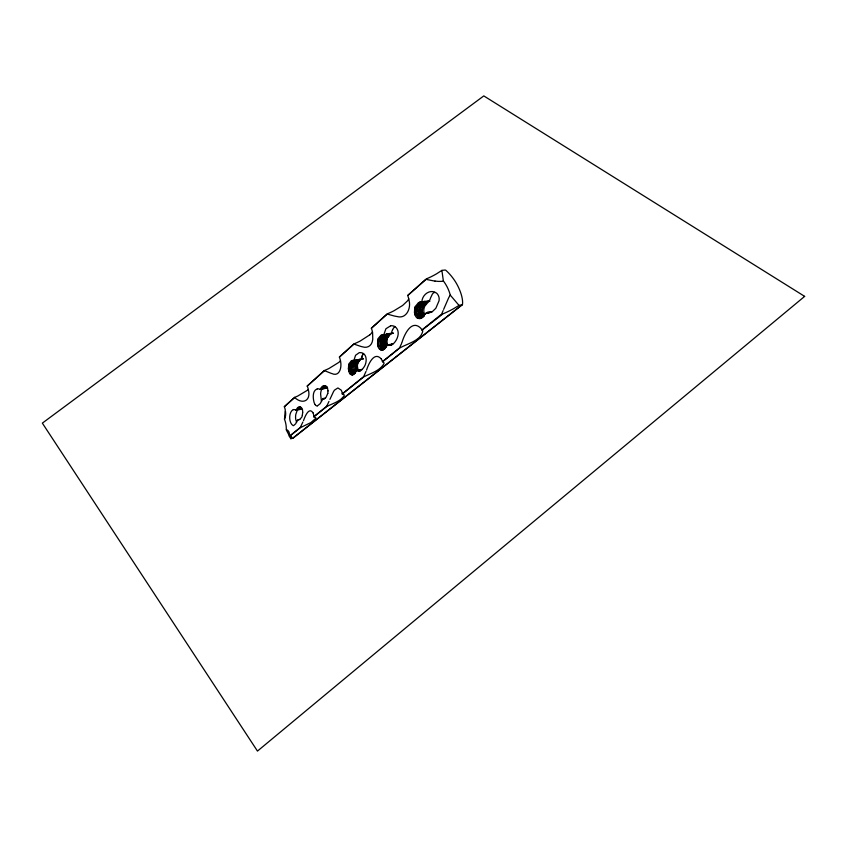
<?xml version="1.0" encoding="UTF-8"?>
<svg xmlns="http://www.w3.org/2000/svg" width="847" height="847" viewBox="0 0 847 847"><rect width="100%" height="100%" fill="white"/><g stroke="black" fill="none" stroke-linecap="round" stroke-linejoin="round"><path stroke-width="1.27" d="M351.389 360.822A3.526 2.583 -28.3 0 1 353.919 360.399L355.56 355.285L359.202 352.701A4.627 3.367 -27.8 0 1 359.943 352.585C367.662 352.437 367.407 363.321 363.479 367.757A8.258 6.056 -28.2 0 1 359.901 371.177M378.048 346.677L377.878 345.894A6.321 4.606 -26.4 0 1 377.826 345.438L377.646 344.358A3.875 2.827 -26.5 0 1 377.54 344.083L377.836 338.906L380.928 335.285A4.246 3.081 -26.4 0 1 383.839 334.629L385.914 328.763L390.531 325.873M302.654 412.574L302.612 413.008A28.883 21.122 -33 0 1 302.39 414.607L302.315 414.977M417.74 310.701L417.793 310.182A14.875 10.746 -23.6 0 1 418.736 307.08M328.011 390.891L327.418 387.513L325.206 385.798A3.78 2.774 -30.3 0 0 324.507 385.65M420.959 309.6L420.895 310.108A16.591 11.985 -23.3 0 0 421.065 313.083L422.632 316.09M385.946 334.427L386.073 334.703A3.663 2.657 -26.3 0 0 384.856 334.777A3.875 2.816 -26.3 0 0 383.299 335.391L379.996 339.605A14.219 10.376 -26 0 0 379.255 342.019L379.191 342.495A16.866 12.313 -25.8 0 0 379.361 345.745L381.891 349.398A4.002 2.933 -26.5 0 0 383.204 349.705M390.033 333.443L386.348 334.459A3.875 2.816 -26.2 0 0 384.665 335.137L381.372 339.372A14.166 10.344 -25.9 0 0 380.727 341.722L380.663 342.209A16.845 12.303 -25.8 0 0 380.843 345.449L382.039 347.937M380.822 341.669L380.758 342.146A16.855 12.313 -25.8 0 0 380.917 345.396L381.828 347.651A5.993 4.383 -26.3 0 0 383.935 349.324M307.281 386.116A33.478 24.267 -32.4 0 1 308.361 389.832C311.198 400.419 302.93 405.088 294.629 397.518L284.317 406.793A31.117 22.594 -33.8 0 1 285.27 409.895L284.486 419.17A10.355 7.57 -33.1 0 0 285.386 416.343M351.441 367.058L351.494 366.603A13.796 10.143 -27.8 0 1 351.96 364.792M350.171 366.846L350.107 367.302A17.088 12.567 -27.7 0 0 350.182 370.393L351.082 372.902A7.517 5.527 -28.2 0 0 351.441 373.379L352.934 374.363A3.155 2.319 -28.4 0 0 353.453 374.448M351.59 366.539L351.526 366.995A17.046 12.546 -27.7 0 0 351.526 370.139L352.5 372.574M352.934 366.687L352.998 366.232A13.743 10.1 -27.7 0 1 353.453 364.464L356.513 360.293A3.684 2.7 -28 0 1 356.809 360.134L356.958 360.07A3.219 2.361 -28.1 0 1 357.498 360.123L357.36 359.827M354.342 366.38L354.491 365.481A13.573 9.984 -27.7 0 1 354.861 364.157L357.932 359.986A3.568 2.615 -28 0 1 358.228 359.837L358.376 359.763A3.282 2.403 -28 0 1 358.927 359.827L359.34 359.689M285.45 416.3L285.524 415.803A23.674 17.226 -33.5 0 0 285.651 413.124L285.534 411.504M302.252 415.316L302.178 415.761A10.27 7.623 -31.6 0 0 302.125 416.142L302.072 416.491A2.054 1.525 -32.1 0 1 301.945 416.872L300.367 418.81M327.778 393.453L326.01 397.402L323.374 399.265M324.496 398.566A2.213 1.641 -30.5 0 1 323.247 398.439L320.113 403.723L317.551 405.766M391.441 344.253L391.187 344.962A12.334 8.989 -26.6 0 1 391.049 345.301L387.365 345.036A7.644 5.569 -26.6 0 1 386.306 346.645L385.808 347.355M388.455 344.793L388.222 345.47M427.502 312.448L427.322 312.945M429.058 312.215L428.963 312.151A1.938 1.398 -23.8 0 1 427.608 312.183M429.027 312.331L428.571 313.062A5.146 3.716 -23.7 0 1 426.39 312.607A10.693 7.708 -24.3 0 1 425.808 313.581A6.638 4.796 -24.2 0 1 425.152 314.428M298.631 409.842L298.97 409.006A5.696 4.203 -31.7 0 1 300.209 407.079M299.87 409.546L300.177 408.773A6.818 5.029 -31.6 0 1 300.981 407.386L302.421 409.26L302.728 412.066A4.51 3.324 -32 0 1 302.665 412.436M293.644 425.575L295.804 423.659L296.45 421.647A19.545 14.515 -31.4 0 1 295.847 414.236L297.593 409.376A7.919 5.844 -31.7 0 1 297.9 408.773L299.573 406.941L298.006 408.593A7.612 5.611 -31.7 0 0 297.593 409.387L297.488 409.62M321.564 389.334L323.353 388.106A6.067 4.468 -30 0 1 325.015 385.724A6.067 4.468 -30 0 0 323.406 388.106M423.987 302.527L420.144 307.302A14.907 10.767 -23.5 0 0 419.424 309.854L419.36 310.373A16.718 12.08 -23.4 0 0 419.54 313.348L421.086 316.376A7.083 5.124 -23.9 0 0 422.6 317.35A6.988 5.05 -23.9 0 1 421.023 316.418L419.466 313.401A16.601 11.996 -23.4 0 1 419.329 309.917A14.854 10.725 -23.5 0 1 420.25 306.868L423.871 302.57A4.966 3.568 -23.8 0 1 426.316 301.627A4.563 3.282 -23.8 0 1 427.301 301.553L428.222 300.823M322.887 388.995L323.279 388.148M424.305 302.051L425.13 301.331M425.85 301.797L426.676 301.077M353.411 374.469L351.261 373.273L350.107 370.446A17.078 12.567 -27.7 0 1 350.023 367.365L350.086 366.91A13.817 10.153 -27.9 0 1 350.542 365.099L353.58 360.907A3.144 2.297 -28.2 0 1 354.787 360.441L355.486 360.049M351.939 364.824L354.988 360.621A3.727 2.732 -28.1 0 1 355.391 360.409L355.369 360.451M420.027 318.451C413.41 315.539 416.036 304.888 421.668 302.39A4.51 3.24 -24 0 1 422.653 302.315L423.585 301.585M428.931 301.288L430.149 299.192A17.363 12.493 -22.8 0 1 431.377 296.249C434.267 287.758 440.08 295.349 439.095 300.24A19.47 13.954 -24 0 1 439.011 300.876L435.877 308.16A17.395 12.472 -24 0 1 435.676 308.424L432.277 311.707L428.667 313.062M350.616 365.078L353.686 360.875A3.187 2.329 -28.2 0 1 354.787 360.441L354.724 360.716A3.081 2.245 -28.3 0 0 353.517 360.706L353.358 360.737A3.134 2.287 -28.3 0 0 352.151 361.203L349.08 365.481A13.563 9.963 -28 0 0 348.72 366.825A17.84 13.118 -27.8 0 0 348.519 369.144L348.657 370.181A6.024 4.415 -28.4 0 0 348.678 370.541L348.837 371.41M352.034 364.771L355.094 360.589M386.158 334.713L386.952 334.025M384.57 348.816C380.282 345.29 381.87 337.572 386.253 334.83A3.864 2.806 -26.1 0 1 387.704 334.237L387.81 334.216A3.684 2.679 -26.1 0 1 389.038 334.163L389.916 333.453M378.323 340.378L381.817 335.677A3.854 2.795 -26.3 0 1 383.363 335.063A3.632 2.636 -26.3 0 1 384.58 335.02L384.379 334.65M387.64 334.427L388.434 333.739M354.787 360.441A3.017 2.213 -28.2 0 1 356.068 360.43L356.915 359.742M384.676 334.999L385.47 334.311M385.48 347.821C382.23 345.174 383.246 336.915 387.608 334.586A3.896 2.827 -26 0 1 389.281 333.93A3.684 2.679 -26 0 1 390.52 333.877L391.473 333.157A18.126 13.213 -25 0 1 392.585 329.705M357.582 360.113L358.345 359.446M321.775 389.059L324.369 385.639A2.562 1.885 -30.2 0 0 322.252 386.465A3.801 2.795 -30.2 0 0 321.373 387.481A3.674 2.7 -30.2 0 0 320.769 388.35M359.784 359.467L359.647 359.509A3.314 2.425 -28 0 1 360.346 359.52L361.245 358.832A16.167 11.879 -27.1 0 1 362.527 355.105M443.637 309.377L448.476 298.229A42.054 30.651 -20.9 0 1 450.223 295.074A67.389 48.279 -25.7 0 0 449.429 292.31A80.031 57.321 -26.3 0 0 443.362 280.918L441.88 270.384L445.056 270.034A2.721 1.916 -22.6 0 1 445.998 270.415L447.872 272.226A107.633 77.31 -27.2 0 1 455.559 281.956C459.434 288.181 463.436 298.006 462.473 304.624L293.316 437.92A1.069 0.805 -33.2 0 1 292.829 438.164L290.86 438.704L289.43 436.406L300.346 427.661L310.934 422.547L315.836 418.227A1.546 1.154 -31.6 0 0 315.815 417.783L313.782 416.893L326.783 406.475C332.68 403.458 340.483 401.478 344.168 395.581A1.969 1.461 -29.7 0 0 343.766 394.469L343.215 394.215A5.453 4.055 -29.8 0 0 342.347 394.003L342.252 393.844A13.203 9.772 -30.2 0 0 341.182 390.118L337.889 387.937L334.47 390.16A15.902 11.837 -29.4 0 0 333.432 391.801L329.917 399.35M443.14 310.574L441.594 314.173L421.848 330.002A13.965 10.217 -25.1 0 0 420.853 328.308C411.536 318.768 404.157 334.883 402.039 342.294M379.901 339.658L383.193 335.433M387.227 338.249L390.541 334.014A3.991 2.901 -25.9 0 1 392.214 333.369A3.716 2.7 -25.9 0 1 393.453 333.316M401.732 342.993L401.436 343.691M366.571 370.139C368.223 364.655 374.12 350.743 381.245 358.937M401.129 344.39L399.572 347.873L382.399 361.658A13.827 10.185 -27.6 0 0 381.33 359.054M365.999 371.452L363.596 376.724L342.252 393.844M415.506 308.117L419.36 303.29A4.891 3.515 -24 0 1 421.51 302.421L423.998 301.416A5.4 3.886 -23.9 0 1 425.162 301.32L425.342 301.32M303.501 420.631C304.655 417.402 308.848 406.168 313.051 412.881M421.668 307.048L425.522 302.284M298.896 409.059L297.519 409.895M301.574 408.243L301.701 408.085M302.866 422.039L300.262 427.513L289.346 436.279A13.541 10.026 -33.8 0 0 288.891 431.769L288.711 431.483M328.975 401.446L326.688 406.316M387.46 337.847L389.556 334.819M418.714 307.133L422.325 302.824A4.902 3.526 -23.9 0 1 424.771 301.881L424.823 301.871A4.51 3.25 -23.9 0 1 425.766 301.807L425.649 301.49M418.82 307.069L422.452 302.781A4.955 3.568 -23.9 0 1 424.771 301.881M359.795 360.102L357.815 363.162A15.013 11.053 -27.5 0 0 357.593 370.023L356.651 370.658A6.427 4.722 -28.5 0 1 355.825 371.918L355.401 372.521M296.694 422.208L297.784 419.583A1.863 1.376 -32.2 0 0 298.419 419.816M386.2 346.783L385.184 344.327M425.12 314.481L424.167 313.094A15.373 11.117 -23.2 0 1 424.834 306.116L428.434 301.818A5.781 4.161 -23.6 0 1 429.747 301.183M308.255 389.525L307.895 389.885A8.449 6.141 -31 0 1 307.556 390.202L297.848 395.983A54.24 38.411 -30.8 0 1 294.65 397.359M290.86 438.704L291.622 437.052M325.248 398.259L325.301 398.206A1.948 1.44 -30.5 0 1 323.766 398.609A2.488 1.832 -30.4 0 1 323.247 398.45M284.327 406.655L294.629 397.37M307.281 385.967L324.443 370.488A54.155 38.179 -29 0 0 329.06 368.445L338.885 362.357A10.016 7.242 -29 0 0 340.473 360.653M339.403 357L353.919 343.914A54.642 38.263 -27.3 0 0 360.091 341.097L369.906 334.777M371.357 328.181L387.206 313.888A56.315 39.015 -25.5 0 0 393.95 310.785L402.632 305.471L407.587 300.801A10.079 7.157 -24.9 0 0 408.73 298.747M407.693 295.423L426.877 278.674A59.269 40.434 -23.5 0 0 436.523 273.846L441.88 270.384M307.27 386.105L324.433 370.626M317.329 388.858A4.637 3.409 -30.6 0 1 320.261 389.504L320.357 389.419A1.249 0.921 -30.4 0 1 321.521 389.376M326.73 406.295L313.686 416.756A13.457 9.963 -32.2 0 0 313.062 412.87M342.347 394.003L363.702 376.894C370.69 373.347 379.901 370.817 383.987 363.649A2.657 1.969 -27 0 0 383.903 362.855L383.797 362.611A3.621 2.679 -27.1 0 0 382.505 361.838L399.699 348.043C407.259 343.638 421.372 340.558 422.791 330.806A3.864 2.827 -24.6 0 0 421.997 330.182L442.939 313.866A77.321 53.816 -23.4 0 0 453.24 308.89L459.032 305.418L462.398 304.687M292.829 438.164L461.837 304.931M359.71 359.477L359.668 359.52A3.801 2.785 -27.9 0 0 359.223 359.721L356.174 363.924A13.88 10.206 -27.6 0 0 355.729 365.639A16.019 11.794 -27.5 0 0 355.814 369.504L356.386 371.113L355.878 369.419A15.415 11.35 -27.5 0 1 356.248 363.871L359.763 359.149M387.375 334.089L387.555 334.417A3.653 2.657 -26.2 0 0 386.338 334.491L382.844 339.086A14.155 10.333 -25.8 0 0 382.198 341.436L382.135 341.923A16.866 12.324 -25.7 0 0 382.23 344.718L383.458 347.672A6.998 5.114 -26.2 0 0 384.697 348.699M391.452 333.167L387.227 334.597L384.316 338.8A14.145 10.333 -25.7 0 0 383.67 341.15L383.606 341.627A16.739 12.239 -25.6 0 0 383.691 344.433L384.93 347.365A7.951 5.813 -26.1 0 0 385.141 347.598L385.173 347.514A7.517 5.495 -26.1 0 1 384.993 347.323L383.765 344.369A16.749 12.25 -25.6 0 1 383.691 341.563L383.755 341.087A14.251 10.418 -25.7 0 1 384.231 339.192L387.725 334.544A3.886 2.827 -26 0 1 389.366 333.919M420.906 303.035L417.285 307.334A14.875 10.736 -23.6 0 0 416.353 310.383L416.29 310.902A16.813 12.144 -23.6 0 0 416.459 313.877L417.995 316.937A5.569 4.023 -24.1 0 0 420.959 318.271A5.622 4.066 -24.1 0 1 418.037 316.905M352.267 361.182L349.038 365.851A16.696 12.271 -27.8 0 0 348.678 370.171M351.399 360.843L348.72 364.051L348.435 368.911A3.716 2.721 -28.4 0 0 348.509 369.154M300.092 409.27L301.13 409.196M323.131 388.752L324.274 388.699L324.634 387.831A6.914 5.093 -29.9 0 1 325.83 385.967L325.841 385.978M324.486 388.434L325.629 388.381L325.968 387.555A8.174 6.024 -29.8 0 1 326.582 386.444L326.646 386.507M325.851 388.106L326.455 387.979M391.145 345.258C396.915 342.389 401.679 331.251 394.818 326.529A11.678 8.491 -25.3 0 0 392.627 329.716M356.883 360.081L356.915 360.07A3.801 2.785 -28 0 0 356.407 360.314L353.358 364.517A13.817 10.164 -27.7 0 0 352.913 366.296L352.85 366.751A16.951 12.483 -27.6 0 0 352.934 369.832L353.866 372.299A7.263 5.347 -28.1 0 0 354.829 373.305M358.334 359.763L358.302 359.784A3.854 2.816 -28 0 0 357.815 360.017L354.766 364.221A13.806 10.153 -27.7 0 0 354.321 365.989L354.258 366.444A16.771 12.345 -27.5 0 0 354.342 369.525L355.465 372.214L354.417 369.472M427.333 312.543L426.412 312.617M293.147 409.726C288.742 411.79 288.298 422.791 293.221 425.681M391.992 333.591A3.78 2.753 -26 0 0 390.753 333.644L390.647 333.676A3.907 2.837 -26 0 0 389.186 334.258L385.777 338.514A14.208 10.386 -25.7 0 0 385.131 340.833A16.22 11.858 -25.6 0 0 385.184 344.327M322.485 399.096L322.516 399.085A2.033 1.503 -30.5 0 0 323.226 399.286M363.278 358.832L361.711 358.705L362.325 355.92A16.379 12.027 -27 0 1 362.452 355.549L362.865 354.533A9.677 7.094 -27.3 0 1 363.543 353.548M429.757 301.077L429.217 301.161A4.987 3.589 -23.6 0 0 427.047 302.03L423.193 306.783A14.95 10.799 -23.3 0 0 422.484 309.335A16.442 11.89 -23.3 0 0 422.42 312.395L424.114 315.846M392.108 333.496L391.515 333.496M391.716 333.178L393.442 333.242M299.711 406.962L299.764 406.973A3.346 2.467 -31.9 0 1 300.367 407.153L300.918 407.343A5.622 4.15 -31.7 0 0 300.59 407.979M289.663 436.406L291.527 436.904M356.778 370.457L356.862 370.467A3.536 2.605 -28.1 0 0 359.319 371.261M434.966 281.151L425.755 279.298L407.703 295.571A43.377 30.799 -26.5 0 1 409.08 300.537C411.176 308.234 406.412 319.361 396.915 316.503A38.824 27.432 -24.1 0 1 394.437 316.047L387.227 314.057L371.367 328.329A40.063 28.724 -28.5 0 1 372.616 332.755L372.765 339.16A26.077 18.761 -27.9 0 1 372.68 339.742C372.087 345.428 367.683 348.636 362.389 346.794A36.633 26.215 -26.1 0 1 360.758 346.391L353.93 344.073L339.393 357.148A36.59 26.405 -30.4 0 1 340.6 361.351C341.934 368.233 339.171 377.042 331.749 373.516A36.696 26.479 -27.9 0 1 330.881 373.231L324.443 370.647M434.892 292.141C428.889 289.579 422.05 295.285 421.88 301.828A5.357 3.843 -24 0 0 418.429 302.834M387.46 345.1L387.174 344.02M423.278 316.619L423.288 316.693A8.417 6.088 -23.7 0 1 422.537 316.1L420.895 312.67A16.591 11.985 -23.3 0 1 420.864 309.653A14.844 10.715 -23.4 0 1 421.774 306.614L425.395 302.315A4.987 3.589 -23.7 0 1 427.841 301.373A4.563 3.282 -23.7 0 1 428.847 301.299L428.677 300.929M424.019 301.67L424.209 302.061A4.743 3.409 -23.9 0 0 423.214 302.135A4.934 3.547 -23.9 0 0 420.779 303.067L417.179 307.387A14.939 10.778 -23.6 0 0 416.258 310.447L416.195 310.965A16.771 12.112 -23.6 0 0 416.385 313.93L417.931 316.979M424.167 315.804L422.494 312.342M419.54 316.662L418.005 313.612A16.749 12.102 -23.5 0 1 417.74 310.658M450.233 295.074L459.032 305.418M386.253 346.709L385.258 344.253A16.188 11.837 -25.6 0 1 385.216 340.769A14.388 10.513 -25.7 0 1 385.872 338.461L389.08 334.3A3.939 2.869 -26 0 1 390.753 333.654M327.26 387.248L327.016 387.968A1.292 0.953 -30.1 0 0 326.561 387.99M289.388 435.887L286.307 429.969A44.817 32.673 -34.9 0 0 284.465 419.18M363.236 358.916A3.07 2.245 -27.8 0 0 360.642 359.424L358.048 362.442A13.785 10.143 -27.5 0 0 357.487 366.804L358.09 370.054M415.146 315.338L414.935 314.608A6.427 4.637 -24.1 0 1 414.861 314.036L414.617 312.892A17.692 12.769 -23.6 0 1 414.765 310.267A14.886 10.746 -23.7 0 1 415.612 307.673L419.244 303.332A4.913 3.526 -24 0 1 421.668 302.39M321.437 401.33L320.621 394.046A17.512 12.949 -29.7 0 1 321.796 389.017M417.931 313.665L419.212 316.407A6.225 4.5 -24 0 0 421.753 317.89M379.435 345.682L380.557 348.244A5.23 3.822 -26.4 0 0 383.215 349.758M353.008 369.779L353.93 372.257A7.401 5.442 -28.1 0 0 354.872 373.262M351.6 370.086L352.331 372.288A5.961 4.383 -28.2 0 0 354.099 374.035M377.677 344.602L378.778 339.065L382.113 335.179A4.722 3.43 -26.3 0 1 383.236 334.618M286.424 429.715A3.695 2.732 -33.3 0 1 288.404 431.557M390.785 325.777A7.115 5.156 -25.9 0 1 394.776 326.571M372.468 331.802A11.011 7.898 -27 0 1 369.885 334.766M414.617 312.892A3.801 2.742 -24.3 0 1 414.479 312.575L414.744 307.122L418.312 302.898A5.654 4.055 -24 0 1 420.895 301.913M417.264 318.017A7.612 5.495 -24.1 0 1 415.316 315.285M424.347 315.264A5.611 4.055 -24.2 0 1 420.228 318.588M328.011 390.891A4.817 3.536 -30.3 0 1 327.958 391.219L327.916 391.833A15.913 11.678 -30.9 0 1 327.8 393.379M320.335 389.44A7.094 5.22 -30.1 0 1 320.685 388.508M317.318 388.921A3.197 2.34 -30.6 0 0 316.937 389.027C312.585 390.689 312.797 397.444 314.004 402.113A23.875 17.671 -29.9 0 0 314.301 403.003L314.946 404.379A9.444 6.977 -30.6 0 0 315.116 404.644M317.223 406.041A3.78 2.795 -30.9 0 1 315.264 404.57M388.318 344.93A1.355 0.995 -26.2 0 1 387.418 344.941M379.731 349.356A8.036 5.865 -26.4 0 1 378.196 346.635M382.442 350.012A3.917 2.869 -26.5 0 1 379.89 349.229A4.891 3.579 -26.5 0 0 380.705 349.843A3.197 2.34 -26.6 0 0 382.548 349.938M385.586 347.386A4.32 3.155 -26.6 0 1 382.579 350.033M359.795 371.018A2.837 2.086 -28.1 0 1 359.329 371.155M350.192 374.025A8.491 6.236 -28.2 0 1 348.953 371.367M355.168 372.595A3.462 2.552 -28.6 0 1 352.776 374.819M300.283 418.778A2.446 1.8 -32.2 0 1 298.589 419.921M300.346 407.163A2.35 1.726 -31.9 0 0 299.182 406.931A2.202 1.62 -31.9 0 0 297.784 407.598A3.197 2.361 -31.9 0 0 297.022 408.508A3.166 2.329 -31.9 0 0 296.503 409.292A6.427 4.733 -31.8 0 0 296.111 410.287L296.132 410.266A1.122 0.826 -32.1 0 1 297.233 410.223M293.327 409.588A4.235 3.113 -32.3 0 1 296.016 410.361M443.373 281.14A22.371 15.68 -22.4 0 1 435.051 281.003M432.097 311.696A1.938 1.398 -23.6 0 1 430.742 311.632M429.376 301.119A5.008 3.61 -23.6 0 0 426.92 302.061L423.309 306.36A14.865 10.736 -23.3 0 0 422.388 309.399M362.008 369.377A1.408 1.038 -28 0 1 361.235 369.472M360.568 369.694A1.376 1.016 -28.1 0 1 359.446 369.694M359.139 369.991A1.345 0.985 -28.2 0 1 357.932 369.98M383.183 335.423A3.854 2.795 -26.3 0 1 384.856 334.777M299.002 409.016A5.707 4.214 -31.7 0 1 300.24 407.089A4.69 3.452 -31.7 0 0 299.309 408.296M298.779 409.609A1.091 0.805 -31.9 0 1 299.785 409.567M377.857 345.428A16.569 12.102 -25.9 0 1 378.291 340.378M387.81 334.216A3.875 2.816 -26.1 0 0 386.137 334.861L382.77 339.478A14.251 10.408 -25.8 0 0 382.293 341.373L382.23 341.86A16.887 12.345 -25.7 0 0 382.304 344.665L383.522 347.63A7.094 5.188 -26.2 0 0 384.739 348.657M387.344 343.946A15.701 11.477 -25.5 0 1 387.481 337.297M387.132 345.481A14.981 10.958 -25.6 0 1 387.397 337.889M383.363 335.063A3.854 2.795 -26.3 0 0 381.701 335.708L378.397 339.986A14.05 10.249 -26 0 0 377.836 341.892A17.829 13.023 -25.9 0 0 377.656 344.358M391.346 344.305A1.556 1.143 -26.1 0 1 390.075 344.263M389.842 344.602A1.556 1.143 -26.2 0 1 388.572 344.56M430.541 311.971A1.938 1.408 -23.7 0 1 429.175 311.908M392.849 343.998A1.556 1.143 -26 0 1 391.579 343.956M414.882 314.025A16.548 11.943 -23.6 0 1 415.464 308.107M386.338 334.501A3.896 2.827 -26.2 0 0 384.782 335.105L381.468 339.319A14.113 10.302 -25.9 0 0 380.822 341.669M301.246 409.154L301.458 408.487L301.246 409.154M804.65 296.376L257.467 751.088L42.35 423.129L483.796 95.912L804.65 296.376M352.204 374.787L350.817 374.385A5.135 3.769 -28.4 0 1 350.277 373.961A4.923 3.621 -28.4 0 0 351.007 374.554A2.71 1.99 -28.5 0 0 352.754 374.745A2.181 1.609 -28.5 0 1 352.204 374.787M417.38 317.911A4.976 3.589 -24.2 0 0 418.471 318.408A3.981 2.88 -24.2 0 0 420.197 318.43A4.531 3.282 -24.2 0 1 417.402 317.89"/></g></svg>
